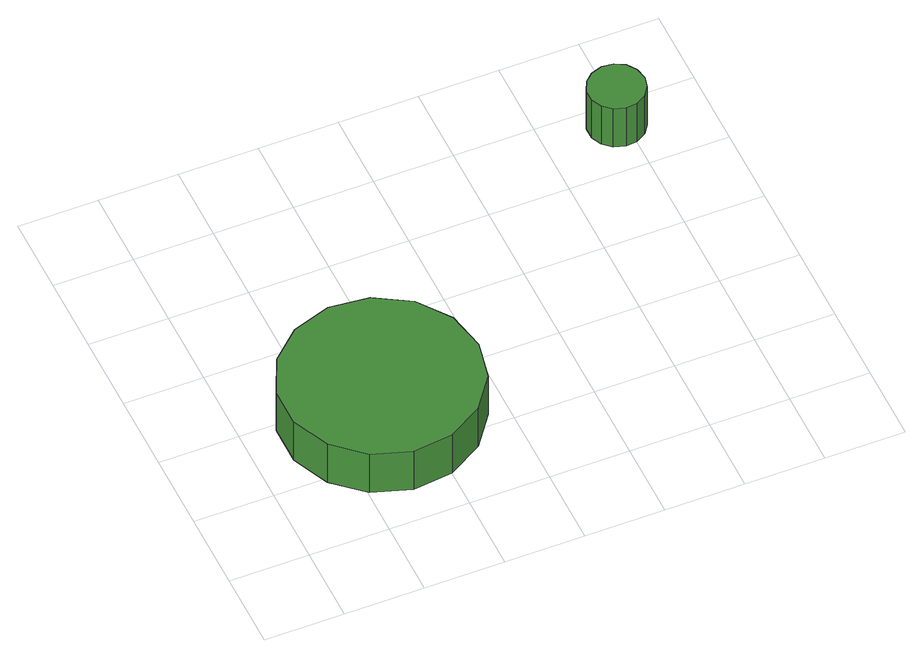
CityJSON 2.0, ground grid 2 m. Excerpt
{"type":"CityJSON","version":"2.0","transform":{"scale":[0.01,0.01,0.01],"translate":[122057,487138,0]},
"CityObjects":{
"tree1":{"type":"SolitaryVegetationObject","attributes":{"function":"something"},"geometry":[{"type":"MultiSurface","lod":"1","boundaries":[[[0,1,2,3,4,5,6,7,8,9,10,11,12,13,14]],[[15,16,17,18,19,20,21,22,23,24,25,26,27,28,29]],[[0,29,28,1]],[[1,28,27,2]],[[2,27,26,3]],[[3,26,25,4]],[[4,25,24,5]],[[5,24,23,6]],[[6,23,22,7]],[[7,22,21,8]],[[8,21,20,9]],[[9,20,19,10]],[[10,19,18,11]],[[11,18,17,12]],[[12,17,16,13]],[[13,16,15,14]],[[14,15,29,0]]]}]},
"tree2":{"type":"SolitaryVegetationObject","attributes":{"function":"something"},"geometry":[{"type":"MultiSurface","lod":"1","boundaries":[[[30,31,32,33,34,35,36,37,38,39,40,41,42,43,44]],[[45,46,47,48,49,50,51,52,53,54,55,56,57,58,59]],[[30,59,58,31]],[[31,58,57,32]],[[32,57,56,33]],[[33,56,55,34]],[[34,55,54,35]],[[35,54,53,36]],[[36,53,52,37]],[[37,52,51,38]],[[38,51,50,39]],[[39,50,49,40]],[[40,49,48,41]],[[41,48,47,42]],[[42,47,46,43]],[[43,46,45,44]],[[44,45,59,30]]]}]}
},
"vertices":[
[555,299,203],[534,398,203],[474,480,203],[386,531,203],[285,542,203],[188,510,203],[113,442,203],[71,349,203],[71,248,203],[113,155,203],[188,87,203],[285,55,203],[386,66,203],[474,117,203],[534,199,203],[534,199,74],[474,117,74],[386,66,74],[285,55,74],[188,87,74],[113,155,74],[71,248,74],[71,349,74],[113,442,74],[188,510,74],[285,542,74],[386,531,74],[474,480,74],[534,398,74],[555,299,74],
[1250,938,162],[1244,967,162],[1227,991,162],[1202,1005,162],[1173,1008,162],[1145,999,162],[1123,980,162],[1111,953,162],[1111,923,162],[1123,897,162],[1145,877,162],[1173,868,162],[1202,871,162],[1227,886,162],[1244,909,162],[1244,909,33],[1227,886,33],[1202,871,33],[1173,868,33],[1145,877,33],[1123,897,33],[1111,923,33],[1111,953,33],[1123,980,33],[1145,999,33],[1173,1008,33],[1202,1005,33],[1227,991,33],[1244,967,33],[1250,938,33]
]}
